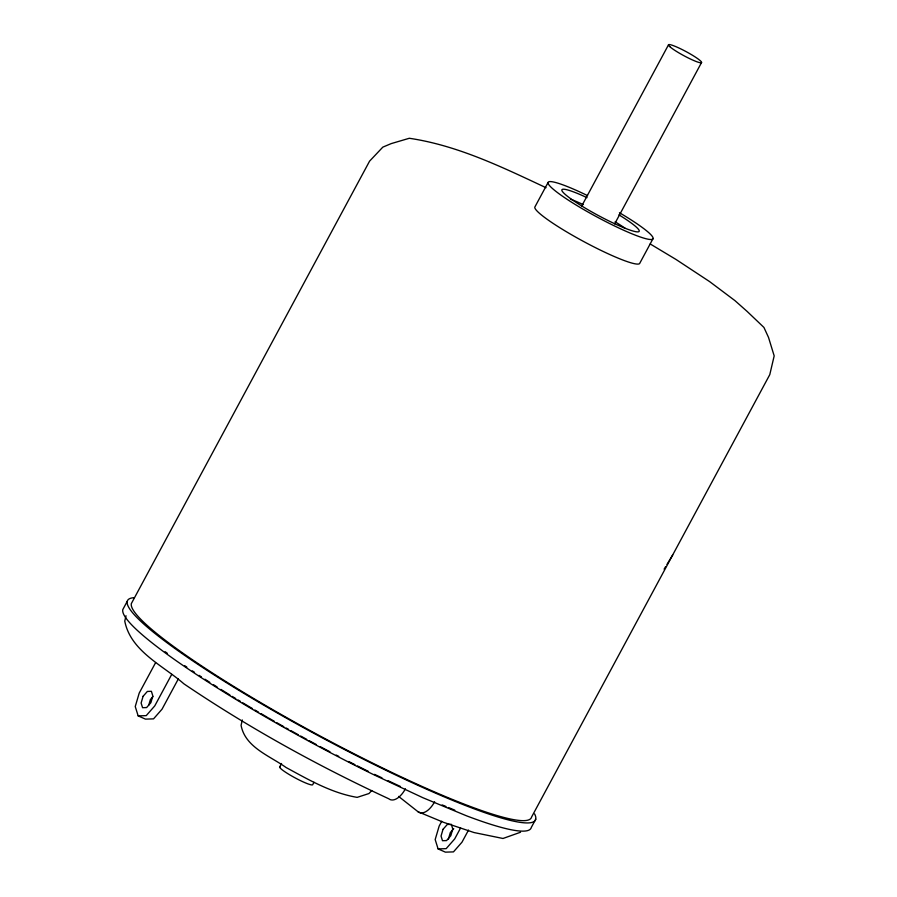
<?xml version="1.0" encoding="UTF-8"?>
<svg xmlns="http://www.w3.org/2000/svg" width="897" height="897" viewBox="0 0 897 897"><rect width="100%" height="100%" fill="white"/><g stroke="black" fill="none" stroke-linecap="round" stroke-linejoin="round"><path stroke-width="1.35" d="M126.017 615.757L124.761 621.105C130.682 651.267 162.906 665.395 183.896 683.828C248.85 727.747 317.717 765.803 388.816 798.79A18.747 9.811 -66.1 0 0 405.41 788.833M242.325 719.977L241.08 725.337C245.139 747.358 269.874 755.857 286.076 767.507C308.624 779.728 331.542 793.049 357.163 797.366L368.947 793.542L371.784 790.537M148.745 705.143L150.404 699.537L152.95 696.621M448.354 839.289L450.339 832.551L453.736 828.671M127.239 601.338L122.822 609.534A231.594 28.626 28.3 0 0 373.006 774.346L422.98 797.758L466.418 815.777A231.594 28.626 28.3 0 0 531.304 827.426L535.722 819.241M155.551 662.737L139.214 693.078L135.245 706.544L138.16 715.884L145.46 719.125L153.533 718.867L162.054 709.157L178.391 678.816M171.742 674.365L154.744 705.917L146.233 715.627L138.16 715.884M548.045 182.54L534.814 207.117A59.538 7.355 28.3 0 0 585.483 242.493A59.538 7.355 28.3 0 0 639.83 263.135L653.061 238.557M279.651 767.002L281.546 763.493M581.592 206.232L668.489 44.85M313.984 782.307L312.728 784.651A18.747 2.321 28.3 0 1 293.454 776.97A18.747 2.321 28.3 0 1 280.369 766.7M614.669 223.88L701.566 62.498M441.761 821.248L439.149 826.103L435.18 839.57L438.095 848.91L445.394 852.15L453.467 851.892L461.989 842.182L468.526 830.05M460.565 828.021L454.678 838.942L446.168 848.652L438.095 848.91M664.116 569.158L665.552 566.781M666.987 564.415L672.716 554.929M520.54 832.237L502.982 838.482L473.997 832.539L443.499 822.314L418.047 811.751L398.604 796.413M442.187 804.923L445.966 806.493M448.489 807.535L454.79 810.148M546.026 187.708C502.208 167.167 457.661 145.437 409.312 138.273L391.271 143.587L382.828 147.13L369.575 161.157L131.366 603.546A226.907 28.042 28.3 0 0 324.467 738.343A226.907 28.042 28.3 0 0 531.585 817.032L769.783 374.643L774.178 355.896L768.527 337.44L763.941 327.45L747.156 311.45L734.901 300.585L709.572 281.568L675.912 259.401L650.224 243.973M374.554 774.369L381.954 777.834M388.132 780.726L400.477 786.512M534.601 813.938A231.594 28.626 28.3 0 1 316.249 734.598A231.594 28.626 28.3 0 1 133.967 597.694M368.454 771.431A226.907 28.042 28.3 0 1 357.432 765.926M354.954 764.67A226.907 28.042 28.3 0 1 348.731 761.508M338.73 756.362A226.907 28.042 28.3 0 1 336.218 755.061M329.973 751.798A226.907 28.042 28.3 0 1 320.05 746.539M316.428 744.6A226.907 28.042 28.3 0 1 309.162 740.687M306.729 739.363A226.907 28.042 28.3 0 1 300.663 736.045M298.23 734.71A226.907 28.042 28.3 0 1 290.976 730.685M288.565 729.351A226.907 28.042 28.3 0 1 286.165 728.005M283.777 726.66A226.907 28.042 28.3 0 1 276.657 722.634M274.314 721.289A226.907 28.042 28.3 0 1 268.495 717.959M267.261 717.241A226.907 28.042 28.3 0 1 261.083 713.653M258.616 712.218A226.907 28.042 28.3 0 1 254.927 710.043M252.483 708.608A226.907 28.042 28.3 0 1 242.807 702.833M240.43 701.398A226.907 28.042 28.3 0 1 238.064 699.963M235.709 698.539A226.907 28.042 28.3 0 1 232.222 696.408M229.924 694.984A226.907 28.042 28.3 0 1 220.942 689.412M217.186 687.046A226.907 28.042 28.3 0 1 213.475 684.691M209.797 682.337A226.907 28.042 28.3 0 1 204.987 679.231M201.433 676.91A226.907 28.042 28.3 0 1 199.1 675.374M194.526 672.335A226.907 28.042 28.3 0 1 192.294 670.844M186.845 667.144A226.907 28.042 28.3 0 1 184.726 665.697M167.38 653.364A226.907 28.042 28.3 0 1 165.138 651.693M434.63 801.783A18.747 9.811 -66.1 0 1 418.047 811.751M618.885 214.82A43.852 5.416 28.3 0 1 629.302 229.834A43.852 5.416 28.3 0 1 568.563 197.127A43.852 5.416 28.3 0 1 587.008 197.654M570.425 199.1A43.852 5.416 28.3 0 1 583.263 204.617M615.129 221.783A43.852 5.416 28.3 0 1 625.108 228.275M619.457 212.746A59.538 7.355 28.3 0 1 641.232 237.301A59.538 7.355 28.3 0 1 556.263 191.655A59.538 7.355 28.3 0 1 587.535 195.602M143.094 696.296L141.109 703.024L142.567 707.699L146.603 707.565L150.864 702.71L152.849 695.982L151.391 691.307L147.355 691.441L143.094 696.296M443.028 829.31L441.044 836.049L442.501 840.713L446.538 840.59L450.799 835.735L452.783 828.996L451.326 824.332L447.289 824.466L443.028 829.31M670.418 47.193A18.747 2.321 28.3 0 0 699.055 62.476A18.747 2.321 28.3 0 0 685.611 51.353A18.747 2.321 28.3 0 0 670.418 47.193"/></g></svg>
